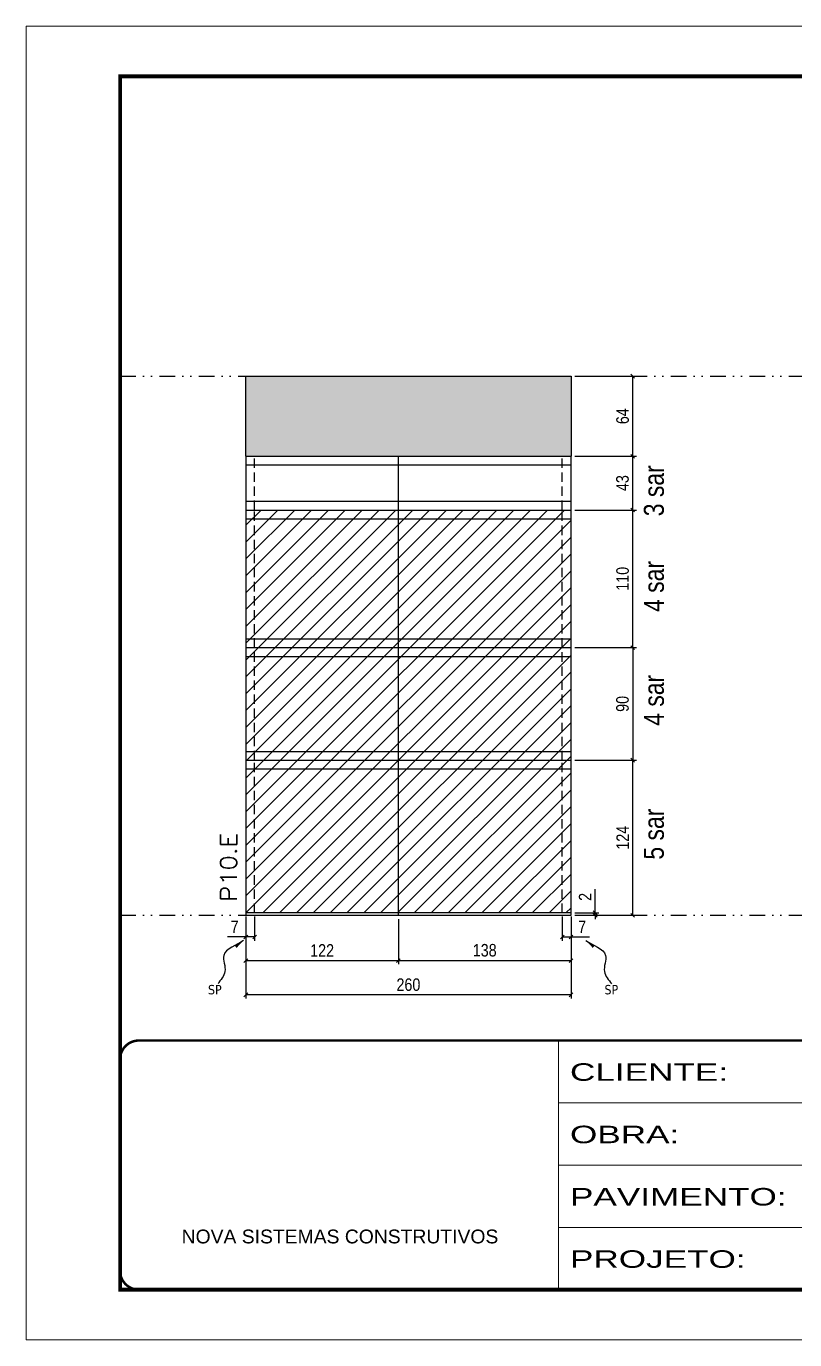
# Model space of a CAD drawing. Extents: x 14400 to 27878, y -21631 to 6985.
# Drawn here: x 14413 to 15028, y -2105 to -1055 of the extents above; entities that cross this region are included whole.
import ezdxf

# ---------------------------------------------------------------- set-up
doc = ezdxf.new("R2010")
doc.units = 0
for name, pattern in [('CONTINUO', [0]), ('DASHED', [0.75, 0.5, -0.25]), ('DIVIDE2', [0.625, 0.25, -0.125, 0, -0.125, 0, -0.125]), ('HIDDEN', [0.375, 0.25, -0.125])]:
    doc.linetypes.add(name, pattern=pattern)
for name, color, linetype in [('COTA', 241, 'Continuous'), ('NOMENCLATURA', 7, 'Continuous'), ('Nível', 160, 'Continuous'), ('Painéis', 200, 'Continuous'), ('SARR_2.2x7', 40, 'Continuous'), ('Sarrafo de Pressão', 42, 'HIDDEN'), ('texto', 7, 'Continuous')]:
    doc.layers.add(name, color=color, linetype=linetype)
for name, color, linetype, lineweight in [('Folhas', 255, 'Continuous', 9), ('Hachura', 251, 'Continuous', 9), ('SARRAFO DE PRESSAO', 251, 'DASHED', 9), ('Texto Seção', 7, 'Continuous', 15)]:
    doc.layers.add(name, color=color, linetype=linetype, lineweight=lineweight)
doc.styles.add('ARIAL', font='arial.ttf')
doc.styles.add('ARIAL_NARROW', font='ARIALN.TTF', dxfattribs={"height": 0.2})
doc.styles.add('COTA TECNICA', font='techl___.ttf', dxfattribs={"height": 10})
doc.styles.add('COTA TECNICA-50', font='techl___.ttf', dxfattribs={"height": 10})
doc.styles.add('REGUA-120', font='ROMANS.shx', dxfattribs={"height": 15})
doc.styles.get("Standard").update_dxf_attribs({"font": 'arial.ttf'})
doc.styles.add('Tecnologia', font='')
doc.styles.get('Tecnologia').set_extended_font_data('Forgotten Futurist')
doc.dimstyles.new('COTA PAINEL-50', dxfattribs={"dimtxt": 10, "dimasz": 3, "dimexe": 3, "dimexo": 3, "dimgap": 3, "dimtad": 1, "dimdec": 1, "dimzin": 12, "dimdsep": 46, "dimtxsty": 'COTA TECNICA-50', "dimblk1": 'OBLIQUE', "dimblk2": 'OBLIQUE', "dimsah": 1, "dimcen": 0.9, "dimclrd": 4, "dimclre": 4, "dimclrt": 240, "dimadec": 1, "dimazin": 3, "dimtfac": 1, "dimtdec": 1, "dimtmove": 0, "dimatfit": 3, "dimfxl": 1, "dimtolj": 1, "dimtzin": 12, "dimarcsym": 0})
doc.dimstyles.new('PAINEL', dxfattribs={"dimtxt": 10, "dimasz": 3, "dimexe": 3, "dimexo": 3, "dimgap": 3, "dimtad": 1, "dimdec": 1, "dimzin": 12, "dimdsep": 46, "dimtxsty": 'COTA TECNICA', "dimblk1": 'OBLIQUE', "dimblk2": 'OBLIQUE', "dimsah": 1, "dimcen": 0.9, "dimclrd": 4, "dimclre": 4, "dimclrt": 240, "dimadec": 1, "dimazin": 3, "dimtfac": 1, "dimtdec": 1, "dimtmove": 0, "dimatfit": 3, "dimfxl": 1, "dimtolj": 1, "dimtzin": 12, "dimarcsym": 0})
doc.dimstyles.get("Standard").update_dxf_attribs({"dimtxt": 0.18, "dimasz": 0.18, "dimexe": 0.18, "dimexo": 0.0625, "dimgap": 0.09, "dimtad": 0, "dimtih": 1, "dimtoh": 1, "dimdec": 4, "dimzin": 0, "dimdsep": 46, "dimtxsty": 'Standard', "dimcen": 0.09, "dimadec": 0, "dimazin": 0, "dimtfac": 1, "dimtdec": 4, "dimtofl": 0, "dimtmove": 0, "dimatfit": 3, "dimfxl": 1, "dimtolj": 1, "dimtzin": 0, "dimarcsym": 0})

# ---------------------------------------------------------------- blocks, each defined once
blk = doc.blocks.new('9999999999')
at = {"color": 30, "linetype": 'CONTINUO'}
for p, q in [((98564.6, 34230.2), (98564.6, 34429.4)), ((98564.6, 34379.6), (99584, 34379.6)), ((98564.6, 34329.8), (99488, 34329.8)), ((98564.6, 34280), (99488, 34280))]:
    blk.add_line(p, q, dxfattribs=at)
at = {"color": 30, "linetype": 'CONTINUO', "const_width": 2}
blk.add_lwpolyline([(99584, 34230.2), (99584, 34414.4, 0.414214), (99569, 34429.4), (98229, 34429.4, 0.414214), (98214, 34414.4), (98214, 34245.2, 0.414214), (98229, 34230.2), (99584, 34230.2)], format="xyb", dxfattribs=at)
at = {"layer": 'Folhas'}
blk.add_lwpolyline([(98139, 34190.2), (99624, 34190.2), (99624, 35240.2), (98139, 35240.2)], close=True, dxfattribs=at)
at = {"layer": 'Folhas', "color": 30, "const_width": 3}
blk.add_lwpolyline([(98214, 34230.2), (99584, 34230.2), (99584, 35200.2), (98214, 35200.2)], close=True, dxfattribs=at)
at = {"color": 7, "linetype": 'Continuous', "ltscale": 5, "style": 'ARIAL'}
blk.add_text('NOVA SISTEMAS CONSTRUTIVOS', height=11.059, dxfattribs=at).set_placement((98263.2, 34267.2))
at = {"layer": 'Folhas', "color": 7, "style": 'Tecnologia', "width": 1.5}
for s, p in [('CLIENTE:', (98573.7, 34397.2)), ('OBRA:', (98573.7, 34347.3)), ('PAVIMENTO:', (98573.7, 34297.5)), ('PROJETO:', (98573.7, 34247.7))]:
    blk.add_text(s, height=14, dxfattribs=at).set_placement(p)
blk = doc.blocks.new('_Oblique')
at = {"color": 0, "linetype": 'ByBlock', "lineweight": -2}
blk.add_line((-0.5, -0.5), (0.5, 0.5), dxfattribs=at)
blk = doc.blocks.new('*D1010')
at = {"layer": 'COTA', "color": 4, "lineweight": -2, "transparency": 16777216}
for p, q in [((14589, -1767), (14589, -1832.6)), ((14849, -1767), (14849, -1832.6)), ((14849, -1829.6), (14589, -1829.6))]:
    blk.add_line(p, q, dxfattribs=at)
at = {"layer": 'Defpoints', "color": 0, "transparency": 16777216}
for p in [(14589, -1764), (14849, -1764), (14589, -1829.6)]:
    blk.add_point(p, dxfattribs=at)
at = {"layer": 'COTA', "color": 4, "lineweight": -2, "transparency": 16777216, "xscale": 3, "yscale": 3, "zscale": 3, "rotation": 180}
blk.add_blockref('_Oblique', (14589, -1829.6), dxfattribs=at)
at = {"layer": 'COTA', "color": 4, "lineweight": -2, "transparency": 16777216, "xscale": 3, "yscale": 3, "zscale": 3}
blk.add_blockref('_Oblique', (14849, -1829.6), dxfattribs=at)
at = {"layer": 'COTA', "color": 240, "transparency": 16777216, "insert": (14719, -1821.5), "char_height": 10, "attachment_point": 5, "style": 'COTA TECNICA'}
blk.add_mtext('\\A1;260', dxfattribs=at)
blk = doc.blocks.new('*D1011')
at = {"layer": 'COTA', "color": 4, "lineweight": -2, "transparency": 16777216}
for p, q in [((14842, -1767), (14842, -1786.3)), ((14849, -1769), (14849, -1786.3)), ((14842, -1783.3), (14849, -1783.3)), ((14849, -1783.3), (14863.7, -1783.3))]:
    blk.add_line(p, q, dxfattribs=at)
at = {"layer": 'Defpoints', "color": 0, "transparency": 16777216}
for p in [(14842, -1764), (14849, -1766), (14849, -1783.3)]:
    blk.add_point(p, dxfattribs=at)
at = {"layer": 'COTA', "color": 4, "lineweight": -2, "transparency": 16777216, "xscale": 3, "yscale": 3, "zscale": 3, "rotation": 180}
blk.add_blockref('_Oblique', (14842, -1783.3), dxfattribs=at)
at = {"layer": 'COTA', "color": 4, "lineweight": -2, "transparency": 16777216, "xscale": 3, "yscale": 3, "zscale": 3}
blk.add_blockref('_Oblique', (14849, -1783.3), dxfattribs=at)
at = {"layer": 'COTA', "color": 240, "transparency": 16777216, "insert": (14857.9, -1775.2), "char_height": 10, "attachment_point": 5, "style": 'COTA TECNICA-50'}
blk.add_mtext('\\A1;7', dxfattribs=at)
blk = doc.blocks.new('*D1012')
at = {"layer": 'COTA', "color": 4, "lineweight": -2, "transparency": 16777216}
for p, q in [((14589, -1769), (14589, -1786.3)), ((14596, -1767), (14596, -1786.3)), ((14589, -1783.3), (14574.3, -1783.3)), ((14596, -1783.3), (14589, -1783.3))]:
    blk.add_line(p, q, dxfattribs=at)
at = {"layer": 'Defpoints', "color": 0, "transparency": 16777216}
for p in [(14589, -1766), (14596, -1764), (14589, -1783.3)]:
    blk.add_point(p, dxfattribs=at)
at = {"layer": 'COTA', "color": 4, "lineweight": -2, "transparency": 16777216, "xscale": 3, "yscale": 3, "zscale": 3, "rotation": 180}
blk.add_blockref('_Oblique', (14589, -1783.3), dxfattribs=at)
at = {"layer": 'COTA', "color": 4, "lineweight": -2, "transparency": 16777216, "xscale": 3, "yscale": 3, "zscale": 3}
blk.add_blockref('_Oblique', (14596, -1783.3), dxfattribs=at)
at = {"layer": 'COTA', "color": 240, "transparency": 16777216, "insert": (14580.1, -1775.2), "char_height": 10, "attachment_point": 5, "style": 'COTA TECNICA-50'}
blk.add_mtext('\\A1;7', dxfattribs=at)
blk = doc.blocks.new('*D1013')
at = {"layer": 'COTA', "color": 4, "lineweight": -2, "transparency": 16777216}
for p, q in [((14868.3, -1764), (14868.3, -1745.2)), ((14852, -1764), (14871.3, -1764)), ((14852, -1766), (14871.3, -1766)), ((14868.3, -1766), (14868.3, -1764)), ((14868.3, -1766), (14868.3, -1769))]:
    blk.add_line(p, q, dxfattribs=at)
at = {"layer": 'Defpoints', "color": 0, "transparency": 16777216}
for p in [(14849, -1764), (14849, -1766), (14868.3, -1766)]:
    blk.add_point(p, dxfattribs=at)
at = {"layer": 'COTA', "color": 4, "lineweight": -2, "transparency": 16777216, "xscale": 3, "yscale": 3, "zscale": 3}
for p, rotation in [((14868.3, -1764), 270), ((14868.3, -1766), 90)]:
    blk.add_blockref('_Oblique', p, dxfattribs=dict(at, rotation=rotation))
at = {"layer": 'COTA', "color": 240, "transparency": 16777216, "insert": (14860.3, -1751.3), "char_height": 10, "attachment_point": 5, "rotation": 90, "style": 'COTA TECNICA-50'}
blk.add_mtext('\\A1;2', dxfattribs=at)
blk = doc.blocks.new('*D1018')
at = {"layer": 'COTA', "color": 4, "linetype": 'ByBlock', "lineweight": -2, "transparency": 16777216}
for p, q in [((14852, -1642), (14901.4, -1642)), ((14898.4, -1766), (14898.4, -1642)), ((14852, -1766), (14901.4, -1766))]:
    blk.add_line(p, q, dxfattribs=at)
at = {"layer": 'Defpoints', "color": 0, "linetype": 'ByBlock', "transparency": 16777216}
for p in [(14849, -1642), (14898.4, -1642), (14849, -1766)]:
    blk.add_point(p, dxfattribs=at)
at = {"layer": 'COTA', "color": 4, "linetype": 'ByBlock', "lineweight": -2, "transparency": 16777216, "xscale": 3, "yscale": 3, "zscale": 3}
for p, rotation in [((14898.4, -1642), 90), ((14898.4, -1766), 270)]:
    blk.add_blockref('_Oblique', p, dxfattribs=dict(at, rotation=rotation))
at = {"layer": 'COTA', "color": 240, "linetype": 'ByBlock', "transparency": 16777216, "insert": (14890.3, -1704), "char_height": 10, "attachment_point": 5, "rotation": 90, "style": 'COTA TECNICA'}
blk.add_mtext('\\A1;124', dxfattribs=at)
blk = doc.blocks.new('*D1019')
at = {"layer": 'COTA', "color": 4, "lineweight": -2, "transparency": 16777216}
for p, q in [((14711, -1769), (14711, -1805.2)), ((14849, -1769), (14849, -1805.2)), ((14711, -1802.2), (14849, -1802.2))]:
    blk.add_line(p, q, dxfattribs=at)
at = {"layer": 'Defpoints', "color": 0, "transparency": 16777216}
for p in [(14711, -1766), (14849, -1766), (14849, -1802.2)]:
    blk.add_point(p, dxfattribs=at)
at = {"layer": 'COTA', "color": 4, "lineweight": -2, "transparency": 16777216, "xscale": 3, "yscale": 3, "zscale": 3, "rotation": 180}
blk.add_blockref('_Oblique', (14711, -1802.2), dxfattribs=at)
at = {"layer": 'COTA', "color": 4, "lineweight": -2, "transparency": 16777216, "xscale": 3, "yscale": 3, "zscale": 3}
blk.add_blockref('_Oblique', (14849, -1802.2), dxfattribs=at)
at = {"layer": 'COTA', "color": 240, "transparency": 16777216, "insert": (14780, -1794), "char_height": 10, "attachment_point": 5, "style": 'COTA TECNICA'}
blk.add_mtext('\\A1;138', dxfattribs=at)
blk = doc.blocks.new('*D1020')
at = {"layer": 'COTA', "color": 4, "lineweight": -2, "transparency": 16777216}
for p, q in [((14589, -1769), (14589, -1805.2)), ((14711, -1769), (14711, -1805.2)), ((14589, -1802.2), (14711, -1802.2))]:
    blk.add_line(p, q, dxfattribs=at)
at = {"layer": 'Defpoints', "color": 0, "transparency": 16777216}
for p in [(14589, -1766), (14711, -1766), (14711, -1802.2)]:
    blk.add_point(p, dxfattribs=at)
at = {"layer": 'COTA', "color": 4, "lineweight": -2, "transparency": 16777216, "xscale": 3, "yscale": 3, "zscale": 3, "rotation": 180}
blk.add_blockref('_Oblique', (14589, -1802.2), dxfattribs=at)
at = {"layer": 'COTA', "color": 4, "lineweight": -2, "transparency": 16777216, "xscale": 3, "yscale": 3, "zscale": 3}
blk.add_blockref('_Oblique', (14711, -1802.2), dxfattribs=at)
at = {"layer": 'COTA', "color": 240, "transparency": 16777216, "insert": (14650, -1794.1), "char_height": 10, "attachment_point": 5, "style": 'COTA TECNICA'}
blk.add_mtext('\\A1;122', dxfattribs=at)
blk = doc.blocks.new('*D1026')
at = {"layer": 'COTA', "color": 4, "lineweight": -2, "transparency": 16777216}
for p, q in [((14852, -1442), (14901.4, -1442)), ((14898.4, -1552), (14898.4, -1442)), ((14852, -1552), (14901.4, -1552))]:
    blk.add_line(p, q, dxfattribs=at)
at = {"layer": 'Defpoints', "color": 0, "transparency": 16777216}
for p in [(14849, -1442), (14898.4, -1442), (14849, -1552)]:
    blk.add_point(p, dxfattribs=at)
at = {"layer": 'COTA', "color": 4, "lineweight": -2, "transparency": 16777216, "xscale": 3, "yscale": 3, "zscale": 3}
for p, rotation in [((14898.4, -1442), 90), ((14898.4, -1552), 270)]:
    blk.add_blockref('_Oblique', p, dxfattribs=dict(at, rotation=rotation))
at = {"layer": 'COTA', "color": 240, "transparency": 16777216, "insert": (14890.3, -1497), "char_height": 10, "attachment_point": 5, "rotation": 90, "style": 'COTA TECNICA'}
blk.add_mtext('\\A1;110', dxfattribs=at)
blk = doc.blocks.new('*D1032')
at = {"layer": 'COTA', "color": 4, "lineweight": -2, "transparency": 16777216}
for p, q in [((14852, -1552), (14901.4, -1552)), ((14898.4, -1552), (14898.4, -1642)), ((14852, -1642), (14901.4, -1642))]:
    blk.add_line(p, q, dxfattribs=at)
at = {"layer": 'Defpoints', "color": 0, "transparency": 16777216}
for p in [(14849, -1552), (14849, -1642), (14898.4, -1642)]:
    blk.add_point(p, dxfattribs=at)
at = {"layer": 'COTA', "color": 4, "lineweight": -2, "transparency": 16777216, "xscale": 3, "yscale": 3, "zscale": 3}
for p, rotation in [((14898.4, -1552), 90), ((14898.4, -1642), 270)]:
    blk.add_blockref('_Oblique', p, dxfattribs=dict(at, rotation=rotation))
at = {"layer": 'COTA', "color": 240, "transparency": 16777216, "insert": (14890.2, -1597), "char_height": 10, "attachment_point": 5, "rotation": 90, "style": 'COTA TECNICA'}
blk.add_mtext('\\A1;90', dxfattribs=at)
blk = doc.blocks.new('*D1778')
at = {"layer": 'COTA', "color": 4, "lineweight": -2, "transparency": 16777216}
for p, q in [((14852, -1335), (14901.4, -1335)), ((14898.4, -1399), (14898.4, -1335)), ((14852, -1399), (14901.4, -1399))]:
    blk.add_line(p, q, dxfattribs=at)
at = {"layer": 'Defpoints', "color": 0, "transparency": 16777216}
for p in [(14849, -1335), (14898.4, -1335), (14849, -1399)]:
    blk.add_point(p, dxfattribs=at)
at = {"layer": 'COTA', "color": 4, "lineweight": -2, "transparency": 16777216, "xscale": 3, "yscale": 3, "zscale": 3}
for p, rotation in [((14898.4, -1335), 90), ((14898.4, -1399), 270)]:
    blk.add_blockref('_Oblique', p, dxfattribs=dict(at, rotation=rotation))
at = {"layer": 'COTA', "color": 240, "transparency": 16777216, "insert": (14890.3, -1367), "char_height": 10, "attachment_point": 5, "rotation": 90, "style": 'COTA TECNICA'}
blk.add_mtext('\\A1;64', dxfattribs=at)
blk = doc.blocks.new('*D4000')
at = {"layer": 'COTA', "color": 4, "lineweight": -2, "transparency": 16777216}
for p, q in [((14852, -1399), (14901.4, -1399)), ((14898.4, -1442), (14898.4, -1399)), ((14852, -1442), (14901.4, -1442))]:
    blk.add_line(p, q, dxfattribs=at)
at = {"layer": 'Defpoints', "color": 0, "transparency": 16777216}
for p in [(14849, -1399), (14898.4, -1399), (14849, -1442)]:
    blk.add_point(p, dxfattribs=at)
at = {"layer": 'COTA', "color": 4, "lineweight": -2, "transparency": 16777216, "xscale": 3, "yscale": 3, "zscale": 3}
for p, rotation in [((14898.4, -1399), 90), ((14898.4, -1442), 270)]:
    blk.add_blockref('_Oblique', p, dxfattribs=dict(at, rotation=rotation))
at = {"layer": 'COTA', "color": 240, "transparency": 16777216, "insert": (14890.2, -1420.5), "char_height": 10, "attachment_point": 5, "rotation": 90, "style": 'COTA TECNICA'}
blk.add_mtext('\\A1;43', dxfattribs=at)

msp = doc.modelspace()

# ---------------------------------------------------------------- hatches: boundary and pattern name
at = {"layer": 'COTA'}
h = msp.add_hatch(dxfattribs=at)
h.set_pattern_fill('AR-CONC', color=256, scale=0.03)
h.paths.add_polyline_path([(14849.01, -1399.02), (14849.01, -1335.02), (14589.01, -1335.02), (14589.01, -1399.02)])
at = {"layer": 'Hachura', "linetype": 'ByBlock'}
h = msp.add_hatch(dxfattribs=at)
h.set_pattern_fill('ANSI31', color=256, scale=3)
h.paths.add_polyline_path([(14711.01, -1442.02), (14589.01, -1442.02), (14589.01, -1552.02), (14711.01, -1552.02)])
h.paths.add_polyline_path([(14849.01, -1442.02), (14711.01, -1442.02), (14711.01, -1552.02), (14849.01, -1552.02)])
h.paths.add_polyline_path([(14849.01, -1552.02), (14711.01, -1552.02), (14711.01, -1642.02), (14849.01, -1642.02)])
h.paths.add_polyline_path([(14711.01, -1552.02), (14589.01, -1552.02), (14589.01, -1642.02), (14711.01, -1642.02)])
h.paths.add_polyline_path([(14711.01, -1642.02), (14589.01, -1642.02), (14589.01, -1764.02), (14711.01, -1764.02)])
h.paths.add_polyline_path([(14849.01, -1642.02), (14711.01, -1642.02), (14711.01, -1764.02), (14849.01, -1764.02)])
h.paths.add_polyline_path([(15292.66, -1642.02), (15066.66, -1642.02), (15066.66, -1764.02), (15292.66, -1764.02)])
h.paths.add_polyline_path([(15292.66, -1534.02), (15066.66, -1534.02), (15066.66, -1642.02), (15292.66, -1642.02)])
h.paths.add_polyline_path([(15292.66, -1500.02), (15066.66, -1500.02), (15066.66, -1534.02), (15292.66, -1534.02)])
h.paths.add_polyline_path([(15292.66, -1335.02), (15100.66, -1335.02), (15100.66, -1399.02), (15066.66, -1399.02), (15066.66, -1409.02), (15292.66, -1409.02)])
h.paths.add_polyline_path([(15671.81, -1335.02), (15479.81, -1335.02), (15479.81, -1409.02), (15705.81, -1409.02), (15705.81, -1399.02), (15671.81, -1399.02)])
h.paths.add_polyline_path([(15705.81, -1500.02), (15479.81, -1500.02), (15479.81, -1534.02), (15705.81, -1534.02)])
h.paths.add_polyline_path([(15705.81, -1534.02), (15479.81, -1534.02), (15479.81, -1642.02), (15705.81, -1642.02)])
h.paths.add_polyline_path([(15705.81, -1642.02), (15479.81, -1642.02), (15479.81, -1764.02), (15705.81, -1764.02)])

# ---------------------------------------------------------------- linework, layer by layer
at = {"layer": 'COTA'}
for p, q in [((14589.01, -1399.02), (14589.01, -1335.02)), ((14589.01, -1335.02), (14849.01, -1335.02)), ((14849.01, -1335.02), (14849.01, -1399.02))]:
    msp.add_line(p, q, dxfattribs=at)
at = {"layer": 'Nível', "color": 4, "linetype": 'DIVIDE2', "ltscale": 50}
for p, q in [((14488.47, -1335.02), (15858.47, -1335.02)), ((14488.47, -1766.02), (15858.47, -1766.02))]:
    msp.add_line(p, q, dxfattribs=at)
at = {"layer": 'Painéis'}
for p, q in [((14589.01, -1399.02), (14589.01, -1764.02)), ((14589.01, -1399.02), (14849.01, -1399.02)), ((14711.01, -1766.02), (14711.01, -1399.02)), ((14849.01, -1764.02), (14849.01, -1399.02)), ((14589.01, -1442.02), (14849.01, -1442.02)), ((14589.01, -1552.02), (14849.01, -1552.02)), ((14589.01, -1642.02), (14849.01, -1642.02))]:
    msp.add_line(p, q, dxfattribs=at)
msp.add_lwpolyline([(14849.01, -1764.02), (14589.01, -1764.02), (14589.01, -1766.02), (14849.01, -1766.02)], close=True, dxfattribs=at)
at = {"layer": 'SARR_2.2x7'}
for p, q in [((14589.01, -1406.02), (14849.01, -1406.02)), ((14589.01, -1435.02), (14849.01, -1435.02)), ((14589.01, -1449.02), (14849.01, -1449.02)), ((14589.01, -1545.02), (14849.01, -1545.02)), ((14589.01, -1559.02), (14849.01, -1559.02)), ((14589.01, -1635.02), (14849.01, -1635.02)), ((14589.01, -1649.02), (14849.01, -1649.02))]:
    msp.add_line(p, q, dxfattribs=at)
at = {"layer": 'Sarrafo de Pressão', "ltscale": 30}
for p, q in [((14596.01, -1442.02), (14596.01, -1399.02)), ((14842.01, -1442.02), (14842.01, -1399.02)), ((14596.01, -1552.02), (14596.01, -1442.02)), ((14842.01, -1552.02), (14842.01, -1442.02)), ((14596.01, -1642.02), (14596.01, -1552.02)), ((14842.01, -1642.02), (14842.01, -1552.02)), ((14596.01, -1764.02), (14596.01, -1642.02)), ((14842.01, -1764.02), (14842.01, -1642.02))]:
    msp.add_line(p, q, dxfattribs=at)

# ---------------------------------------------------------------- block references
at = {"layer": 'SARRAFO DE PRESSAO', "color": 6, "linetype": 'ByBlock'}
msp.add_blockref('9999999999', (-83725.51, -36295.5), dxfattribs=at)

# ---------------------------------------------------------------- texts
at = {"layer": 'NOMENCLATURA', "style": 'ARIAL_NARROW'}
for s, p in [('3 sar', (14923.25, -1447)), ('4 sar', (14923.25, -1523.5)), ('4 sar', (14923.25, -1614.5)), ('5 sar', (14923.25, -1721.5))]:
    msp.add_text(s, height=16, rotation=90, dxfattribs=at).set_placement(p)
at = {"layer": 'texto', "color": 0, "char_height": 7.5, "attachment_point": 5}
for insert in [(14564.23, -1825.51), (14881.26, -1825.51)]:
    msp.add_mtext('{\\fTahoma|b0|i0|c0|p34;\\C4;SP}', dxfattribs=dict(at, insert=insert))
at = {"layer": 'Texto Seção', "style": 'REGUA-120', "width": 1.1}
msp.add_text('P10.E', height=13, rotation=90, dxfattribs=at).set_placement((14581.76, -1755.25))

# ---------------------------------------------------------------- dimensions: what is measured, and where the dimension line sits
at = {"layer": 'COTA'}
for base, p1, p2, angle, dimstyle, picture, middle in [((14898.38, -1335.02), (14849.01, -1399.02), (14849.01, -1335.02), 90, 'PAINEL', '*D1778', (14890.28, -1367.02)), ((14898.38, -1399.02), (14849.01, -1442.02), (14849.01, -1399.02), 90, 'PAINEL', '*D4000', (14890.16, -1420.52)), ((14898.38, -1442.02), (14849.01, -1552.02), (14849.01, -1442.02), 90, 'PAINEL', '*D1026', (14890.28, -1497.02)), ((14898.38, -1642.02), (14849.01, -1552.02), (14849.01, -1642.02), 90, 'PAINEL', '*D1032', (14890.25, -1597.02)), ((14589.01, -1783.26), (14596.01, -1764.02), (14589.01, -1766.02), 180, 'COTA PAINEL-50', '*D1012', (14580.15, -1775.18))]:
    dim = msp.add_linear_dim(base=base, p1=p1, p2=p2, angle=angle, dimstyle=dimstyle, dxfattribs=at)
    dim.commit()
    dim.dimension.update_dxf_attribs({"geometry": picture, "text_midpoint": middle})
at = {"layer": 'COTA', "linetype": 'ByBlock'}
dim = msp.add_aligned_dim(p1=(14849.01, -1766.02), p2=(14849.01, -1642.02), distance=-49.37, dimstyle='PAINEL', dxfattribs=at)
dim.commit()
dim.dimension.update_dxf_attribs({"geometry": '*D1018', "text_midpoint": (14890.3, -1704.02)})
at = {"layer": 'COTA'}
dim = msp.add_linear_dim(base=(14868.27, -1766.02), p1=(14849.01, -1764.02), p2=(14849.01, -1766.02), angle=90, dimstyle='COTA PAINEL-50', dxfattribs=at)
dim.commit()
dim.dimension.update_dxf_attribs({"geometry": '*D1013', "text_midpoint": (14868.27, -1751.27), "dimtype": 160})
dim = msp.add_linear_dim(base=(14589.01, -1829.63), p1=(14849.01, -1764.02), p2=(14589.01, -1764.02), angle=180, dimstyle='PAINEL', override={"dimarcsym": 2}, dxfattribs=at)
dim.commit()
dim.dimension.update_dxf_attribs({"geometry": '*D1010', "text_midpoint": (14719.01, -1821.53)})
for base, p1, p2, dimstyle, picture, middle in [((14711.01, -1802.2), (14589.01, -1766.02), (14711.01, -1766.02), 'PAINEL', '*D1020', (14650.01, -1794.14)), ((14849.01, -1783.26), (14842.01, -1764.02), (14849.01, -1766.02), 'COTA PAINEL-50', '*D1011', (14857.88, -1775.18))]:
    dim = msp.add_linear_dim(base=base, p1=p1, p2=p2, dimstyle=dimstyle, dxfattribs=at)
    dim.commit()
    dim.dimension.update_dxf_attribs({"geometry": picture, "text_midpoint": middle})
dim = msp.add_linear_dim(base=(14849.01, -1802.2), p1=(14711.01, -1766.02), p2=(14849.01, -1766.02), dimstyle='PAINEL', override={"dimtmove": 1}, dxfattribs=at)
dim.commit()
dim.dimension.update_dxf_attribs({"geometry": '*D1019', "text_midpoint": (14780.01, -1793.95)})

# ---------------------------------------------------------------- leaders
at = {"layer": 'COTA', "path_type": 1}
for points in [[(14587.18, -1786.2), (14571.4, -1798.03), (14572.32, -1811.04), (14566.77, -1820.82)], [(14860.84, -1786.2), (14876.62, -1798.03), (14875.7, -1811.04), (14881.25, -1820.82)]]:
    msp.add_leader(points, dimstyle='Standard', override={"dimasz": 8}, dxfattribs=at)

doc.saveas('drawing.dxf')
